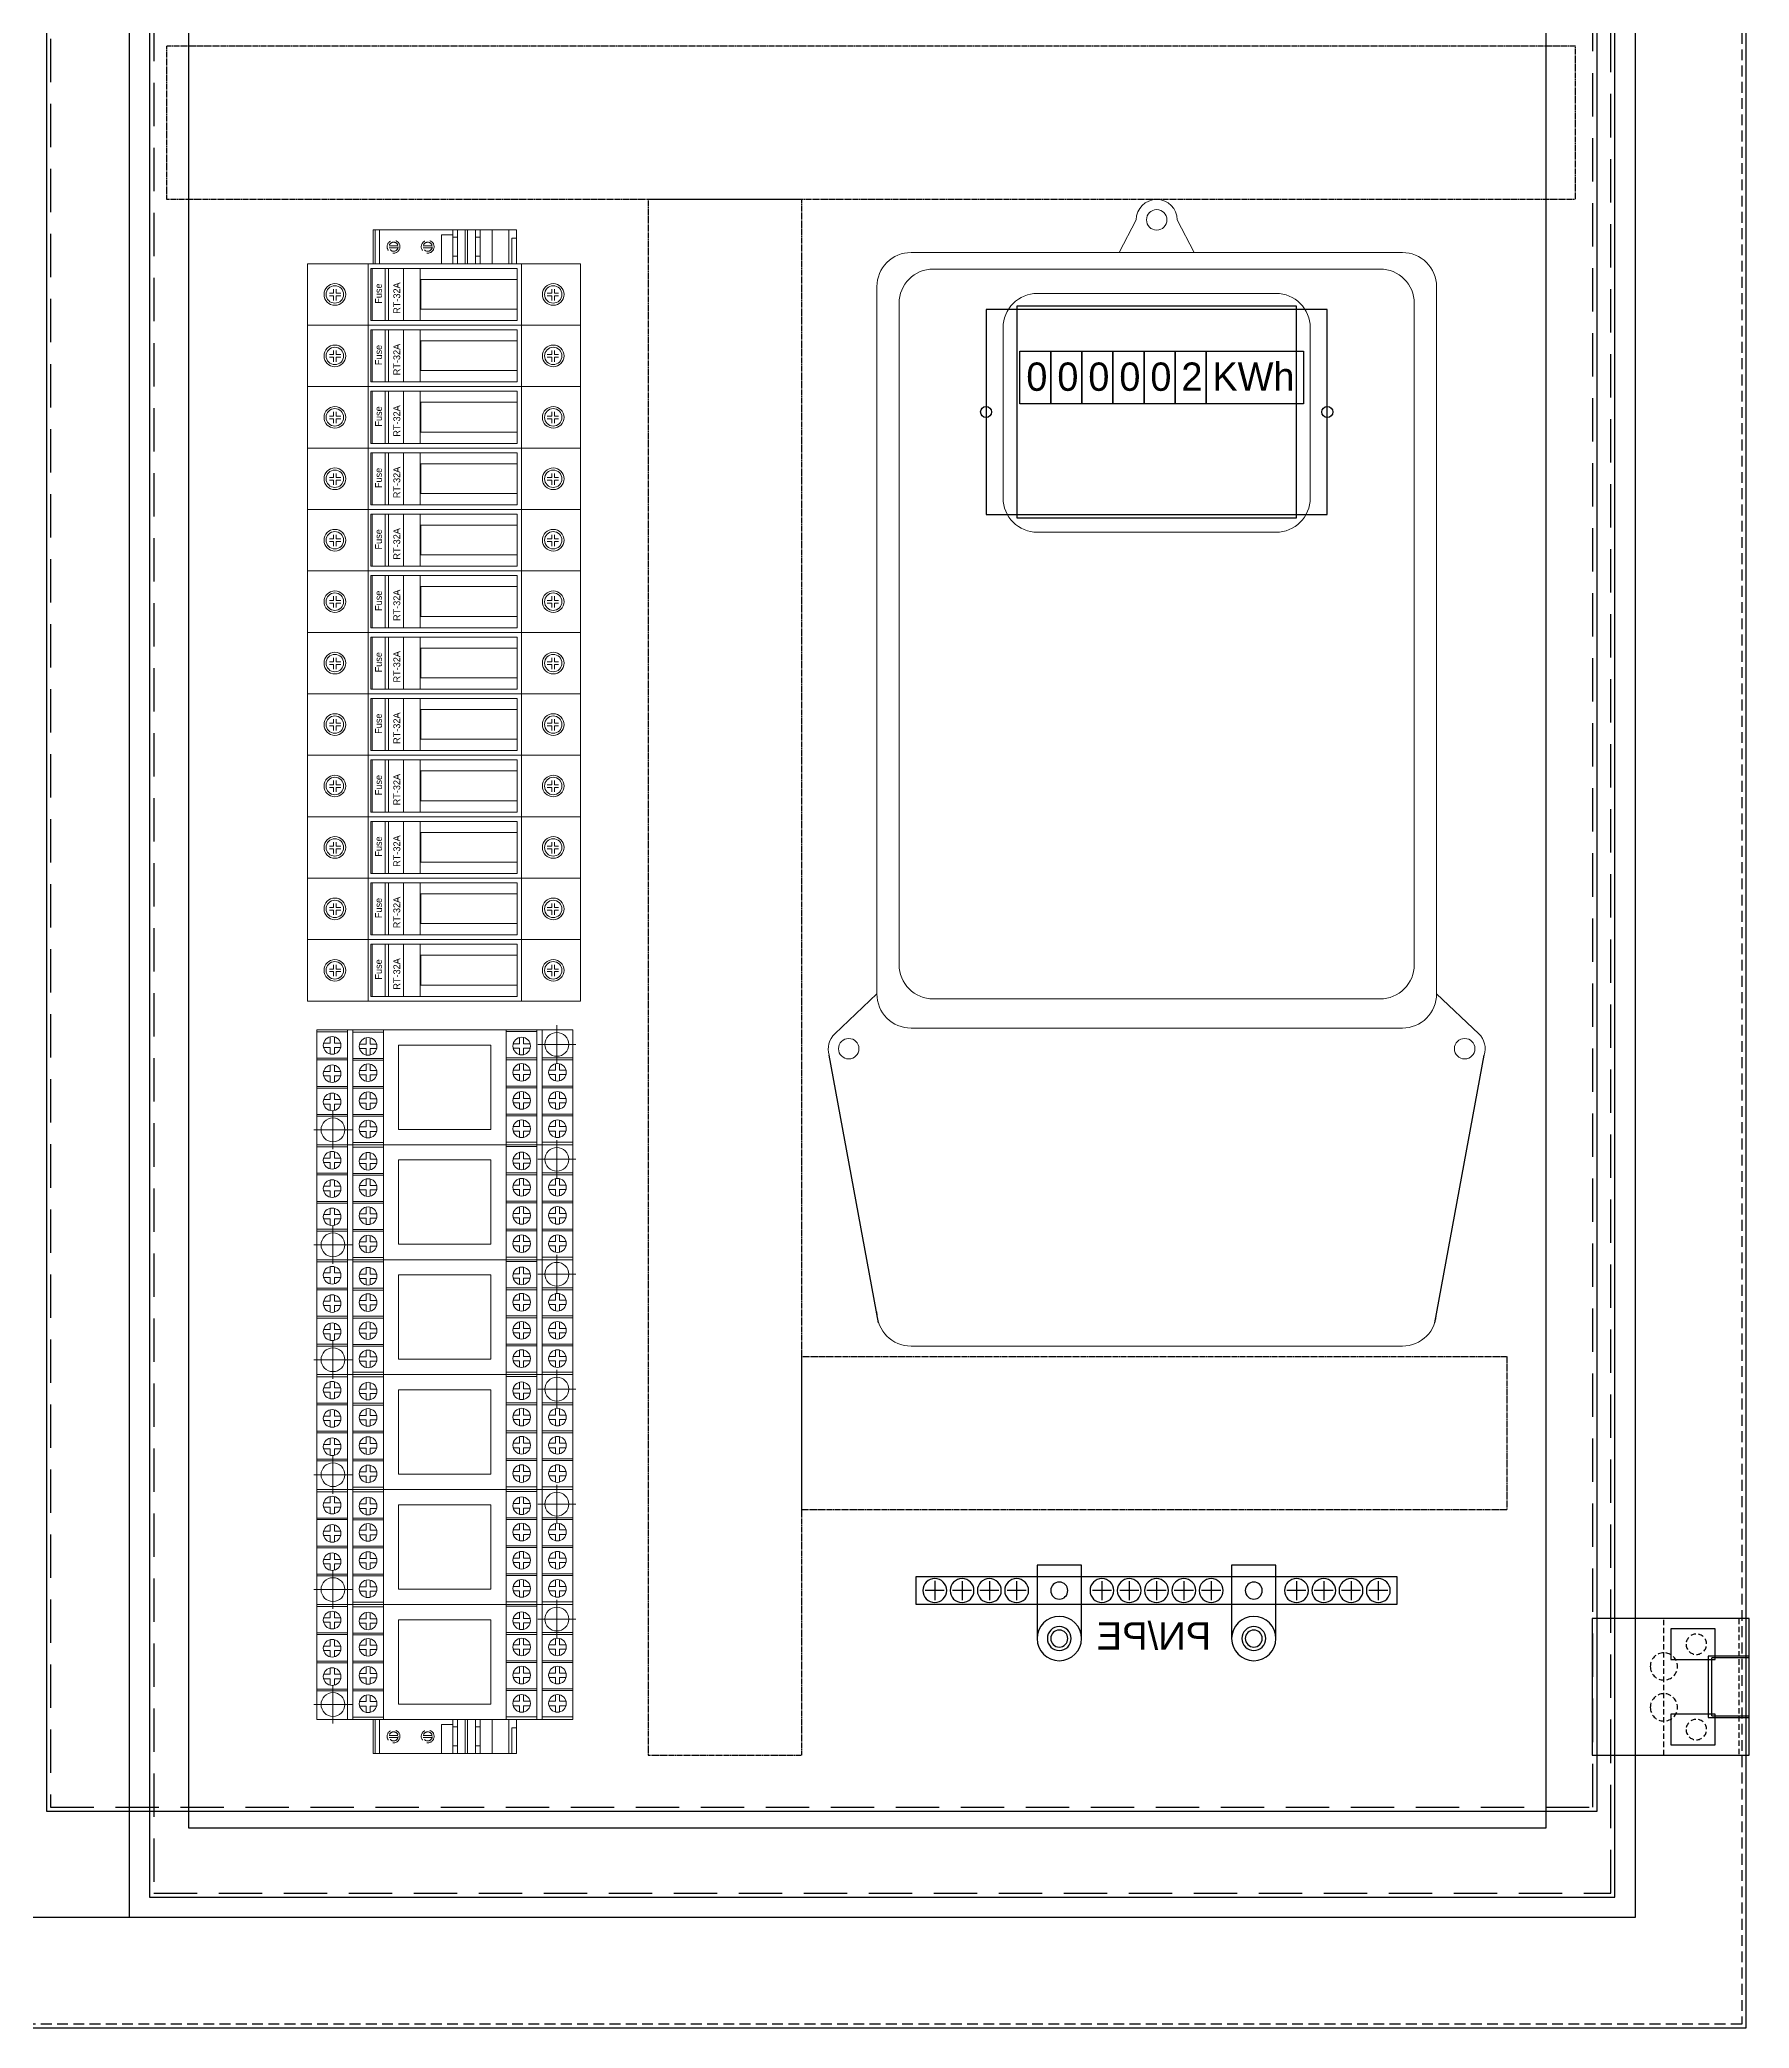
# Model space of a CAD drawing. Header units: millimetres. Extents: x 0 to 4227, y 0 to 2989.
# Drawn here: x 3172 to 3673, y 950 to 1533 of the extents above; entities that cross this region are included whole.
import ezdxf

# ---------------------------------------------------------------- set-up
doc = ezdxf.new("R2010")
doc.units = ezdxf.units.MM
for name, pattern in [('DASHED', [0.75, 0.5, -0.25]), ('HIDDEN2', [4.7625, 3.175, -1.5875]), ('HIDDENX2', [19.05, 12.7, -6.35])]:
    doc.linetypes.add(name, pattern=pattern)
for name, color, linetype in [('01', 7, 'HIDDEN2'), ('ASHADE', 7, 'Continuous'), ('E600_Gen', 4, 'Continuous'), ('INSIDE', 6, 'Continuous'), ('THIET BI', 2, 'Continuous'), ('Vo', 2, 'Continuous'), ('본체', 1, 'Continuous')]:
    doc.layers.add(name, color=color, linetype=linetype)
for name, color, linetype, lineweight in [('frame', 6, 'Continuous', 40), ('Nhat - Lien 2', 34, 'Continuous', 5), ('THAY', 9, 'Continuous', 13)]:
    doc.layers.add(name, color=color, linetype=linetype, lineweight=lineweight)
doc.styles.add('chuviet', font='arial.ttf')
doc.styles.add('iso-25', font='txt', dxfattribs={"height": 19})
doc.styles.add('VNT', font='vnt.shx', dxfattribs={"height": 3})

# ---------------------------------------------------------------- blocks, each defined once
blk = doc.blocks.new('HL044-1.3-C')
at = {"color": 1, "linetype": 'HIDDEN2', "ltscale": 0.5}
for p, q in [((-25, 40), (-25, 0)), ((-3, 0), (-3, 40))]:
    blk.add_line(p, q, dxfattribs=at)
at = {"color": 1}
for p, q in [((-12, 29), (0, 29)), ((-12, 11), (-12, 29)), ((-11, 28.5), (0, 28.5)), ((-11, 28.5), (-11, 11.5)), ((0, 11), (-12, 11)), ((0, 11.5), (-11, 11.5))]:
    blk.add_line(p, q, dxfattribs=at)
blk.add_lwpolyline([(-46, 40), (0, 40), (0, 0), (-46, 0)], close=True, dxfattribs=at)
at = {"color": 1, "linetype": 'HIDDEN2', "ltscale": 0.5}
for centre, radius in [((-15.5, 32.5), 3), ((-25, 26), 4), ((-25, 14), 4), ((-15.5, 7.5), 3)]:
    blk.add_circle(centre, radius, dxfattribs=at)
blk = doc.blocks.new('*U327')
at = {"layer": '01', "color": 6, "lineweight": 9}
blk.add_line((-10711.06, 39777.25), (-10711.06, 39819.25), dxfattribs=at)
at = {"layer": 'Nhat - Lien 2', "color": 6, "lineweight": 9}
for p, q in [((-10729.06, 39758.49), (-10729.06, 39838.49)), ((-10711.06, 39838.49), (-10729.06, 39838.49)), ((-10729.06, 39838.49), (-10729.06, 39758.49)), ((-10711.06, 39758.49), (-10711.06, 39838.49)), ((-10720.45, 39830.86), (-10721.79, 39830.86)), ((-10720.45, 39830.1), (-10721.79, 39830.1)), ((-10720.45, 39832.06), (-10720.45, 39830.86)), ((-10720.45, 39830.1), (-10720.45, 39828.76)), ((-10719.69, 39832.06), (-10719.69, 39830.86)), ((-10718.49, 39830.86), (-10719.69, 39830.86)), ((-10719.69, 39830.1), (-10719.69, 39828.76)), ((-10718.49, 39830.1), (-10719.69, 39830.1)), ((-10729.06, 39820.75), (-10711.06, 39820.75)), ((-10727.7, 39819.94), (-10712.43, 39819.94)), ((-10727.7, 39777.03), (-10727.7, 39819.94)), ((-10727.7, 39819.53), (-10712.43, 39819.53)), ((-10727.7, 39815.74), (-10727.7, 39817.61)), ((-10712.43, 39819.94), (-10712.43, 39777.03)), ((-10712.43, 39817.61), (-10712.43, 39815.74)), ((-10712.43, 39815.74), (-10727.7, 39815.74)), ((-10727.7, 39814.78), (-10712.43, 39814.78)), ((-10727.7, 39810.38), (-10712.43, 39810.38)), ((-10727.7, 39805.52), (-10712.43, 39805.52)), ((-10724.38, 39805.34), (-10715.65, 39805.34)), ((-10724.38, 39777.03), (-10724.38, 39805.34)), ((-10715.65, 39805.34), (-10715.65, 39777.03)), ((-10711.06, 39775.75), (-10729.06, 39775.75)), ((-10712.43, 39777.03), (-10727.7, 39777.03)), ((-10715.65, 39777.03), (-10724.38, 39777.03)), ((-10720.45, 39766.87), (-10721.79, 39766.87)), ((-10720.45, 39766.12), (-10721.79, 39766.12)), ((-10720.45, 39766.87), (-10720.45, 39768.22)), ((-10720.45, 39764.91), (-10720.45, 39766.12)), ((-10719.69, 39766.87), (-10719.69, 39768.22)), ((-10718.49, 39766.87), (-10719.69, 39766.87)), ((-10719.69, 39764.91), (-10719.69, 39766.12)), ((-10718.49, 39766.12), (-10719.69, 39766.12)), ((-10729.06, 39758.49), (-10711.06, 39758.49))]:
    blk.add_line(p, q, dxfattribs=at)
at = {"layer": 'Nhat - Lien 2', "color": 31, "lineweight": 9}
for p, q in [((-10729.06, 39820.75), (-10729.06, 39775.75)), ((-10729.06, 39775.75), (-10729.06, 39820.75)), ((-10711.06, 39820.75), (-10711.06, 39775.75))]:
    blk.add_line(p, q, dxfattribs=at)
at = {"layer": 'Nhat - Lien 2', "color": 6, "lineweight": 9}
for centre, radius in [((-10720.06, 39830.49), 3.17), ((-10720.06, 39830.49), 2.55), ((-10720.06, 39766.49), 3.17), ((-10720.06, 39766.49), 2.55)]:
    blk.add_circle(centre, radius, dxfattribs=at)
at = {"layer": 'frame', "color": 6, "lineweight": 9, "style": 'iso-25'}
for s, p in [('Fuse', (-10722.77, 39816.7)), ('RT-32A', (-10725.73, 39811.34))]:
    blk.add_text(s, height=2, dxfattribs=at).set_placement(p)
blk = doc.blocks.new('MFNN')
at = {"layer": '01', "color": 6, "linetype": 'Continuous', "lineweight": 9}
for p, q in [((-10647.65, 39819.27), (-10637.67, 39819.27)), ((-10647.65, 39819.27), (-10647.65, 39777.28)), ((-10647.65, 39818.71), (-10637.67, 39818.71)), ((-10647.65, 39817.44), (-10637.67, 39817.44)), ((-10637.67, 39819.27), (-10637.67, 39777.28)), ((-10647.65, 39799.29), (-10639.17, 39799.29)), ((-10639.17, 39799.29), (-10639.17, 39795.95)), ((-10647.65, 39795.95), (-10637.67, 39795.95)), ((-10647.65, 39794.61), (-10637.67, 39794.61)), ((-10645.43, 39794.61), (-10645.43, 39795.95)), ((-10639.86, 39794.61), (-10639.86, 39795.95)), ((-10647.65, 39792.34), (-10637.67, 39792.34)), ((-10647.65, 39791.62), (-10637.67, 39791.62)), ((-10647.65, 39789.25), (-10637.67, 39789.25)), ((-10647.65, 39787.91), (-10637.67, 39787.91)), ((-10645.43, 39789.25), (-10645.43, 39787.91)), ((-10639.86, 39789.25), (-10639.86, 39787.91)), ((-10647.65, 39784.4), (-10637.67, 39784.4)), ((-10647.65, 39779.53), (-10637.67, 39779.53)), ((-10647.65, 39778.62), (-10640.13, 39778.62)), ((-10637.67, 39777.28), (-10647.65, 39777.28)), ((-10640.13, 39777.28), (-10640.13, 39778.62))]:
    blk.add_line(p, q, dxfattribs=at)
at = {"layer": '01', "color": 4, "lineweight": 9}
for p, q in [((-10642.97, 39814.58), (-10642.96, 39812.03)), ((-10642.36, 39814.58), (-10642.35, 39812.03)), ((-10642.97, 39804.58), (-10642.96, 39802.03)), ((-10642.36, 39804.58), (-10642.35, 39802.03))]:
    blk.add_line(p, q, dxfattribs=at)
for centre, radius in [((-10642.65, 39813.3), 1.88), ((-10642.65, 39813.3), 1.34), ((-10642.65, 39803.3), 1.88), ((-10642.65, 39803.3), 1.34)]:
    blk.add_circle(centre, radius, dxfattribs=at)
blk = doc.blocks.new('Relay')
at = {"color": 7, "linetype": 'Continuous', "lineweight": 20}
for p, q in [((-5628.4, 13297.8), (-5637.7, 13297.8)), ((-5576.8, 13288.4), (-5628.4, 13288.4)), ((-5576.8, 13231.9), (-5576.8, 13288.4))]:
    blk.add_line(p, q, dxfattribs=at)
at = {"color": 6, "linetype": 'Continuous', "lineweight": 0}
blk.add_lwpolyline([(-5628.4, 13288.4), (-5576.8, 13288.4), (-5576.8, 13231.9), (-5628.4, 13231.9)], close=True, dxfattribs=at)
at = {"layer": 'INSIDE', "color": 9, "linetype": 'Continuous', "lineweight": 0}
for p, q in [((-5628.8, 13317), (-5628.8, 13340.4)), ((-5640.6, 13328.7), (-5617.1, 13328.7)), ((-5576.5, 13203.4), (-5576.5, 13180)), ((-5564.8, 13191.7), (-5588.2, 13191.7))]:
    blk.add_line(p, q, dxfattribs=at)
at = {"layer": 'INSIDE', "color": 6, "linetype": 'Continuous', "lineweight": 0}
for p, q in [((-5620.5, 13338.5), (-5620.5, 13319.7)), ((-5619.3, 13338.5), (-5619.3, 13319.7)), ((-5613, 13334.4), (-5613, 13330.3)), ((-5610.3, 13334.3), (-5610.3, 13330.3)), ((-5603.3, 13338.5), (-5603.3, 13319.7)), ((-5602.2, 13338.5), (-5602.2, 13319.7)), ((-5595.7, 13334.4), (-5595.7, 13330.3)), ((-5593, 13334.3), (-5593, 13330.3)), ((-5586.1, 13338.5), (-5586.1, 13319.7)), ((-5585.1, 13338.5), (-5585.1, 13319.7)), ((-5578.5, 13334.4), (-5578.5, 13330.3)), ((-5575.8, 13334.3), (-5575.8, 13330.3)), ((-5569, 13338.5), (-5569, 13319.7)), ((-5617, 13330.3), (-5613, 13330.3)), ((-5617, 13327.8), (-5613, 13327.8)), ((-5613, 13327.8), (-5613, 13323.9)), ((-5610.3, 13330.3), (-5606.5, 13330.3)), ((-5610.3, 13327.8), (-5606.5, 13327.8)), ((-5610.3, 13327.8), (-5610.3, 13323.9)), ((-5599.7, 13330.3), (-5595.7, 13330.3)), ((-5599.7, 13327.8), (-5595.7, 13327.8)), ((-5595.7, 13327.8), (-5595.7, 13323.9)), ((-5593, 13330.3), (-5589.2, 13330.3)), ((-5593, 13327.8), (-5593, 13323.9)), ((-5593, 13327.8), (-5589.2, 13327.8)), ((-5582.5, 13330.3), (-5578.5, 13330.3)), ((-5582.4, 13327.8), (-5578.5, 13327.8)), ((-5578.5, 13327.8), (-5578.5, 13323.9)), ((-5575.8, 13330.3), (-5571.9, 13330.3)), ((-5575.8, 13327.8), (-5575.8, 13323.9)), ((-5575.8, 13327.8), (-5572, 13327.8)), ((-5567.6, 13316.5), (-5637.9, 13316.5)), ((-5567.4, 13319.7), (-5637.7, 13319.7)), ((-5636.6, 13316.5), (-5636.6, 13297.8)), ((-5629.1, 13312.4), (-5629.1, 13308.3)), ((-5626.4, 13312.4), (-5626.4, 13308.3)), ((-5620.5, 13316.5), (-5620.5, 13297.8)), ((-5619.3, 13316.5), (-5619.3, 13297.8)), ((-5613, 13312.4), (-5613, 13308.3)), ((-5610.3, 13312.4), (-5610.3, 13308.3)), ((-5603.3, 13316.5), (-5603.3, 13297.8)), ((-5602.2, 13316.5), (-5602.2, 13297.8)), ((-5595.7, 13312.4), (-5595.7, 13308.3)), ((-5593, 13312.4), (-5593, 13308.3)), ((-5586.1, 13316.5), (-5586.1, 13297.8)), ((-5585.1, 13316.5), (-5585.1, 13297.8)), ((-5578.5, 13312.4), (-5578.5, 13308.3)), ((-5575.8, 13312.4), (-5575.8, 13308.3)), ((-5569, 13316.5), (-5567.6, 13316.5)), ((-5569, 13316.5), (-5569, 13297.8)), ((-5567.4, 13297.8), (-5637.7, 13297.8)), ((-5633.1, 13308.3), (-5629.1, 13308.3)), ((-5633.1, 13305.8), (-5629.1, 13305.8)), ((-5629.1, 13305.8), (-5629.1, 13301.9)), ((-5626.4, 13308.3), (-5622.6, 13308.3)), ((-5626.4, 13305.8), (-5626.4, 13301.9)), ((-5626.4, 13305.8), (-5622.6, 13305.8)), ((-5617, 13308.3), (-5613, 13308.3)), ((-5617, 13305.8), (-5613, 13305.8)), ((-5613, 13305.8), (-5613, 13301.9)), ((-5610.3, 13308.3), (-5606.5, 13308.3)), ((-5610.3, 13305.8), (-5606.5, 13305.8)), ((-5610.3, 13305.8), (-5610.3, 13301.9)), ((-5599.7, 13308.3), (-5595.7, 13308.3)), ((-5599.7, 13305.8), (-5595.7, 13305.8)), ((-5595.7, 13305.8), (-5595.7, 13301.9)), ((-5593, 13308.3), (-5589.2, 13308.3)), ((-5593, 13305.8), (-5593, 13301.9)), ((-5593, 13305.8), (-5589.2, 13305.8)), ((-5582.5, 13308.3), (-5578.5, 13308.3)), ((-5582.4, 13305.8), (-5578.5, 13305.8)), ((-5578.5, 13305.8), (-5578.5, 13301.9)), ((-5575.8, 13308.3), (-5571.9, 13308.3)), ((-5575.8, 13305.8), (-5575.8, 13301.9)), ((-5575.8, 13305.8), (-5572, 13305.8)), ((-5567.2, 13222.6), (-5637.5, 13222.6)), ((-5636.3, 13203.8), (-5636.3, 13222.6)), ((-5632.9, 13212), (-5628.9, 13212)), ((-5632.8, 13214.5), (-5628.9, 13214.5)), ((-5628.9, 13214.5), (-5628.9, 13218.4)), ((-5628.9, 13207.9), (-5628.9, 13212)), ((-5626.2, 13214.5), (-5626.2, 13218.4)), ((-5626.2, 13214.5), (-5622.4, 13214.5)), ((-5626.2, 13208), (-5626.2, 13212)), ((-5626.2, 13212), (-5622.4, 13212)), ((-5620.2, 13203.8), (-5620.2, 13222.6)), ((-5619.1, 13203.8), (-5619.1, 13222.6)), ((-5616.8, 13214.5), (-5612.8, 13214.5)), ((-5616.8, 13212), (-5612.8, 13212)), ((-5612.8, 13214.5), (-5612.8, 13218.4)), ((-5612.8, 13207.9), (-5612.8, 13212)), ((-5610.1, 13214.5), (-5610.1, 13218.4)), ((-5610.1, 13214.5), (-5606.3, 13214.5)), ((-5610.1, 13212), (-5606.3, 13212)), ((-5610.1, 13208), (-5610.1, 13212)), ((-5603.1, 13203.8), (-5603.1, 13222.6)), ((-5602, 13203.8), (-5602, 13222.6)), ((-5599.5, 13214.5), (-5595.5, 13214.5)), ((-5599.5, 13212), (-5595.5, 13212)), ((-5595.5, 13214.5), (-5595.5, 13218.4)), ((-5595.5, 13207.9), (-5595.5, 13212)), ((-5592.8, 13214.5), (-5592.8, 13218.4)), ((-5592.8, 13214.5), (-5589, 13214.5)), ((-5592.8, 13208), (-5592.8, 13212)), ((-5592.8, 13212), (-5589, 13212)), ((-5585.9, 13203.8), (-5585.9, 13222.6)), ((-5584.9, 13203.8), (-5584.9, 13222.6)), ((-5582.2, 13214.5), (-5578.3, 13214.5)), ((-5582.2, 13212), (-5578.3, 13212)), ((-5578.3, 13214.5), (-5578.3, 13218.4)), ((-5578.3, 13207.9), (-5578.3, 13212)), ((-5575.6, 13214.5), (-5575.6, 13218.4)), ((-5575.6, 13214.5), (-5571.8, 13214.5)), ((-5575.6, 13208), (-5575.6, 13212)), ((-5575.6, 13212), (-5571.7, 13212)), ((-5568.8, 13203.8), (-5568.8, 13222.6)), ((-5637.9, 13200.6), (-5567.6, 13200.6)), ((-5567.4, 13203.8), (-5637.7, 13203.8)), ((-5636.4, 13181.9), (-5636.4, 13200.6)), ((-5620.3, 13181.9), (-5620.3, 13200.6)), ((-5619.3, 13181.9), (-5619.3, 13200.6)), ((-5603.1, 13181.9), (-5603.1, 13200.6)), ((-5602, 13181.9), (-5602, 13200.6)), ((-5586, 13181.9), (-5586, 13200.6)), ((-5584.9, 13181.9), (-5584.9, 13200.6)), ((-5568.8, 13203.8), (-5567.4, 13203.8)), ((-5629.6, 13192.6), (-5633.4, 13192.6)), ((-5629.6, 13190), (-5633.4, 13190)), ((-5629.6, 13192.6), (-5629.6, 13196.4)), ((-5629.6, 13186), (-5629.6, 13190)), ((-5626.9, 13192.6), (-5626.9, 13196.5)), ((-5622.9, 13192.6), (-5626.9, 13192.6)), ((-5626.9, 13186), (-5626.9, 13190)), ((-5622.9, 13190), (-5626.9, 13190)), ((-5612.3, 13192.6), (-5616.1, 13192.6)), ((-5612.3, 13190), (-5616.1, 13190)), ((-5612.3, 13192.6), (-5612.3, 13196.4)), ((-5612.3, 13186), (-5612.3, 13190)), ((-5609.6, 13192.6), (-5609.6, 13196.5)), ((-5605.6, 13192.6), (-5609.6, 13192.6)), ((-5609.6, 13186), (-5609.6, 13190)), ((-5605.6, 13190), (-5609.6, 13190)), ((-5595, 13190), (-5598.9, 13190)), ((-5595, 13192.6), (-5598.8, 13192.6)), ((-5595, 13192.6), (-5595, 13196.4)), ((-5595, 13186), (-5595, 13190)), ((-5592.3, 13192.6), (-5592.3, 13196.5)), ((-5588.4, 13192.6), (-5592.3, 13192.6)), ((-5588.3, 13190), (-5592.3, 13190)), ((-5592.3, 13186), (-5592.3, 13190))]:
    blk.add_line(p, q, dxfattribs=at)
blk.add_lwpolyline([(-5637.7, 13181.9), (-5567.4, 13181.9), (-5567.4, 13338.5), (-5637.7, 13338.5)], close=True, dxfattribs=at)
for centre, radius in [((-5628.8, 13328.7), 7.28), ((-5611.7, 13329.1), 5.4), ((-5594.5, 13329.1), 5.4), ((-5577.2, 13329.1), 5.4), ((-5627.8, 13307.2), 5.4), ((-5611.7, 13307.2), 5.4), ((-5594.5, 13307.2), 5.4), ((-5577.2, 13307.2), 5.4), ((-5627.6, 13213.2), 5.4), ((-5611.5, 13213.2), 5.4), ((-5594.3, 13213.2), 5.4), ((-5577, 13213.2), 5.4), ((-5628.2, 13191.2), 5.4), ((-5610.9, 13191.2), 5.4), ((-5593.6, 13191.2), 5.4), ((-5576.5, 13191.7), 7.28)]:
    blk.add_circle(centre, radius, dxfattribs=at)
blk = doc.blocks.new('DFH')
blk.add_lwpolyline([(0, -62), (82, -62), (82, 0), (0, 0)], close=True)
for centre in [(-9, -31), (91, -31)]:
    blk.add_circle(centre, 1.6)
blk = doc.blocks.new('mekacongto')
at = {"layer": '본체', "color": 1}
blk.add_blockref('DFH', (57743.6, -3502.28), dxfattribs=at)
blk = doc.blocks.new('PN13')
at = {"layer": 'THIET BI', "color": 2, "linetype": 'Continuous', "ltscale": 0.5}
for p, q in [((41778.91, 2815.2), (41784.51, 2815.2)), ((41781.71, 2818), (41781.71, 2812.4)), ((41786.91, 2815.2), (41792.51, 2815.2)), ((41789.71, 2818), (41789.71, 2812.4)), ((41794.91, 2815.2), (41800.51, 2815.2)), ((41797.71, 2818), (41797.71, 2812.4)), ((41802.91, 2815.2), (41808.51, 2815.2)), ((41805.71, 2818), (41805.71, 2812.4)), ((41827.91, 2815.2), (41833.51, 2815.2)), ((41830.71, 2818), (41830.71, 2812.4)), ((41835.91, 2815.2), (41841.51, 2815.2)), ((41838.71, 2818), (41838.71, 2812.4)), ((41843.91, 2815.2), (41849.51, 2815.2)), ((41846.71, 2818), (41846.71, 2812.4)), ((41851.91, 2815.2), (41857.51, 2815.2)), ((41854.71, 2818), (41854.71, 2812.4)), ((41859.91, 2815.2), (41865.51, 2815.2)), ((41862.71, 2818), (41862.71, 2812.4)), ((41884.91, 2815.2), (41890.51, 2815.2)), ((41887.71, 2818), (41887.71, 2812.4)), ((41892.91, 2815.2), (41898.51, 2815.2)), ((41895.71, 2818), (41895.71, 2812.4)), ((41900.91, 2815.2), (41906.51, 2815.2)), ((41903.71, 2818), (41903.71, 2812.4)), ((41908.91, 2815.22), (41914.51, 2815.22)), ((41911.71, 2818.02), (41911.71, 2812.42))]:
    blk.add_line(p, q, dxfattribs=at)
at = {"layer": 'THIET BI', "color": 7, "linetype": 'Continuous', "ltscale": 0.5}
for points in [[(41811.71, 2801.15), (41811.71, 2822.65), (41824.71, 2822.65), (41824.71, 2801.15)], [(41868.71, 2801.15), (41868.71, 2822.65), (41881.71, 2822.65), (41881.71, 2801.15)]]:
    blk.add_lwpolyline(points, dxfattribs=at)
at = {"layer": 'THIET BI', "color": 1, "linetype": 'Continuous', "ltscale": 0.5}
blk.add_lwpolyline([(41776.21, 2819.2), (41917.21, 2819.2), (41917.21, 2811.2), (41776.21, 2811.2)], close=True, dxfattribs=at)
at = {"layer": 'THIET BI', "color": 7, "linetype": 'Continuous', "ltscale": 0.5}
for points in [[(41811.71, 2819.2), (41824.71, 2819.2), (41824.71, 2811.2), (41811.71, 2811.2)], [(41868.71, 2819.2), (41881.71, 2819.2), (41881.71, 2811.2), (41868.71, 2811.2)]]:
    blk.add_lwpolyline(points, close=True, dxfattribs=at)
for centre, radius in [((41781.71, 2815.2), 3.5), ((41789.71, 2815.2), 3.5), ((41797.71, 2815.2), 3.5), ((41805.71, 2815.2), 3.5), ((41818.21, 2815.2), 2.5), ((41830.71, 2815.2), 3.5), ((41838.71, 2815.2), 3.5), ((41846.71, 2815.2), 3.5), ((41854.71, 2815.2), 3.5), ((41862.71, 2815.2), 3.5), ((41875.21, 2815.2), 2.5), ((41887.71, 2815.2), 3.5), ((41895.71, 2815.2), 3.5), ((41903.71, 2815.2), 3.5), ((41911.71, 2815.22), 3.5), ((41818.21, 2801.15), 6.5), ((41818.21, 2801.15), 3.5), ((41818.21, 2801.15), 2.5), ((41875.21, 2801.15), 6.5), ((41875.21, 2801.15), 3.5), ((41875.21, 2801.15), 2.5)]:
    blk.add_circle(centre, radius, dxfattribs=at)
at = {"layer": 'THIET BI', "color": 7, "linetype": 'Continuous', "ltscale": 0.5, "style": 'chuviet'}
blk.add_text('PN/PE', height=8, dxfattribs=at).set_placement((41830.7, 2797.94))

msp = doc.modelspace()

# ---------------------------------------------------------------- linework, layer by layer
at = {"color": 7}
for points in [[(2671.62, 1750.18), (3671.62, 1750.18), (3671.62, 950.18), (2671.62, 950.18)], [(2704.02, 1717.78), (3639.22, 1717.78), (3639.22, 982.58), (2704.02, 982.58)]]:
    msp.add_lwpolyline(points, close=True, dxfattribs=at)
at = {"color": 7, "linetype": 'HIDDEN2'}
msp.add_lwpolyline([(2672.82, 1748.98), (3670.42, 1748.98), (3670.42, 951.38), (2672.82, 951.38)], close=True, dxfattribs=at)
at = {"ltscale": 3}
msp.add_lwpolyline([(3145.42, 1717.78), (3197.82, 1717.78), (3197.82, 982.58), (3145.42, 982.58)], close=True, dxfattribs=at)
at = {"color": 6}
msp.add_lwpolyline([(3633.22, 1711.78), (3203.82, 1711.78), (3203.82, 988.58), (3633.22, 988.58)], close=True, dxfattribs=at)
at = {"color": 6, "linetype": 'HIDDENX2'}
msp.add_lwpolyline([(3632.02, 1710.58), (3205.02, 1710.58), (3205.02, 989.78), (3632.02, 989.78)], close=True, dxfattribs=at)
at = {"color": 3, "ltscale": 3}
msp.add_lwpolyline([(3215.32, 1691.58), (3613.02, 1691.58), (3613.02, 1008.78), (3215.32, 1008.78)], close=True, dxfattribs=at)
at = {"color": 1}
msp.add_lwpolyline([(3628.02, 1686.58), (3173.62, 1686.58), (3173.62, 1013.78), (3628.02, 1013.78)], close=True, dxfattribs=at)
at = {"color": 1, "linetype": 'HIDDENX2'}
msp.add_lwpolyline([(3626.82, 1685.38), (3174.82, 1685.38), (3174.82, 1014.98), (3626.82, 1014.98)], close=True, dxfattribs=at)
at = {"color": 2}
for points in [[(3649.62, 1058.18), (3662.62, 1058.18), (3662.62, 1067.18), (3649.62, 1067.18)], [(3649.62, 1033.18), (3662.62, 1033.18), (3662.62, 1042.18), (3649.62, 1042.18)]]:
    msp.add_lwpolyline(points, close=True, dxfattribs=at)
at = {"layer": 'ASHADE'}
for p, q in [((3404.59, 1241.51), (3416.97, 1253.18)), ((3593.35, 1241.51), (3580.97, 1253.18)), ((3417.48, 1156.85), (3403.02, 1235.24)), ((3580.46, 1156.85), (3594.92, 1235.24))]:
    msp.add_line(p, q, dxfattribs=at)
for points in [[(3458.89, 1441.49), (3467.98, 1441.49), (3467.98, 1426.05), (3458.89, 1426.05)], [(3467.98, 1441.49), (3477.07, 1441.49), (3477.07, 1426.05), (3467.98, 1426.05)], [(3477.07, 1441.49), (3486.16, 1441.49), (3486.16, 1426.05), (3477.07, 1426.05)], [(3486.16, 1441.49), (3495.25, 1441.49), (3495.25, 1426.05), (3486.16, 1426.05)], [(3495.25, 1441.49), (3504.34, 1441.49), (3504.34, 1426.05), (3495.25, 1426.05)], [(3504.34, 1441.49), (3513.42, 1441.49), (3513.42, 1426.05), (3504.34, 1426.05)], [(3513.42, 1441.49), (3542.03, 1441.49), (3542.03, 1426.05), (3513.42, 1426.05)]]:
    msp.add_lwpolyline(points, close=True, dxfattribs=at)
at = {"layer": 'THAY'}
for p, q in [((3492.97, 1479.95), (3487.97, 1470.39)), ((3504.97, 1479.95), (3509.97, 1470.39)), ((3570.97, 1150.01), (3426.97, 1150.01))]:
    msp.add_line(p, q, dxfattribs=at)
for points in [[(3426.97, 1243.18), (3570.97, 1243.18, 0.414214), (3580.97, 1253.18), (3580.97, 1460.39, 0.414214), (3570.97, 1470.39), (3426.97, 1470.39, 0.414214), (3416.97, 1460.39), (3416.97, 1253.18, 0.414214)], [(3433.47, 1251.75), (3564.47, 1251.75, 0.414214), (3574.47, 1261.75), (3574.47, 1455.55, 0.414214), (3564.47, 1465.55), (3433.47, 1465.55, 0.414214), (3423.47, 1455.55), (3423.47, 1261.75, 0.414214)], [(3463.97, 1388.44), (3533.97, 1388.44, 0.414214), (3543.97, 1398.44), (3543.97, 1448.39, 0.414214), (3533.97, 1458.39), (3463.97, 1458.39, 0.414214), (3453.97, 1448.39), (3453.97, 1398.44, 0.414214)]]:
    msp.add_lwpolyline(points, format="xyb", close=True, dxfattribs=at)
for centre in [(3498.97, 1479.95), (3408.71, 1237.14), (3589.23, 1237.14)]:
    msp.add_circle(centre, 3, dxfattribs=at)
for centre, radius, start, end in [((3498.97, 1479.95), 6, 0, 180), ((3408.71, 1237.14), 6, 133.33423, 198.43419), ((3589.23, 1237.14), 6, 341.56581, 46.66577), ((3426.97, 1160.01), 10, 180, 270), ((3570.97, 1160.01), 10, 270, 0)]:
    msp.add_arc(centre, radius, start, end, dxfattribs=at)
at = {"layer": 'THIET BI', "color": 4, "linetype": 'DASHED', "ltscale": 0.5}
for points in [[(3621.62, 1530.95), (3621.62, 1485.95), (3208.9, 1485.95), (3208.9, 1530.95)], [(3349.94, 1030.21), (3394.94, 1030.21), (3394.94, 1485.95), (3349.94, 1485.95)], [(3601.62, 1147.01), (3601.62, 1102.01), (3394.94, 1102.01), (3394.94, 1147.01)]]:
    msp.add_lwpolyline(points, close=True, dxfattribs=at)
at = {"layer": 'Vo'}
msp.add_lwpolyline([(3448.97, 1393.67), (3548.97, 1393.67), (3548.97, 1453.67), (3448.97, 1453.67)], close=True, dxfattribs=at)

# ---------------------------------------------------------------- block references
at = {"rotation": 90}
for p in [(43088.6, 12178.16), (43088.6, 12160.16), (43088.6, 12142.16), (43088.6, 12124.16), (43088.6, 12106.16), (43088.6, 12088.16), (43088.6, 12070.16), (43088.6, 12052.16), (43088.6, 12034.16), (43088.6, 12016.16), (43088.6, 11998.16), (43088.6, 11980.16)]:
    msp.add_blockref('*U327', p, dxfattribs=at)
at = {"color": 7, "linetype": 'Continuous'}
msp.add_blockref('mekacongto', (-54285.63, 4956.95), dxfattribs=at)
at = {"color": 7, "linetype": 'Continuous', "xscale": 0.47886293409465, "yscale": 0.47886293409465, "zscale": 0.47886293409465, "rotation": 270}
for p in [(-3059.46, -1457.02), (-3059.46, -1490.69), (-3059.46, -1524.36), (-3059.46, -1558.03), (-3059.46, -1591.7), (-3059.46, -1625.37)]:
    msp.add_blockref('Relay', p, dxfattribs=at)
at = {"color": 7, "xscale": -1, "rotation": 180}
msp.add_blockref('HL044-1.3-C', (3672.62, 1070.18), dxfattribs=at)
at = {"layer": 'E600_Gen', "color": 3, "rotation": 90}
for p in [(43088.62, 12114.74), (43088.62, 11678.33)]:
    msp.add_blockref('MFNN', p, dxfattribs=at)
at = {"layer": 'THIET BI', "color": 7, "linetype": 'Continuous', "xscale": -1}
msp.add_blockref('PN13', (45345.63, -1736.81), dxfattribs=at)

# ---------------------------------------------------------------- texts
at = {"layer": 'INSIDE', "ltscale": 0.1, "style": 'VNT'}
for s, p in [('0', (3460.76, 1429.87)), ('0', (3469.85, 1429.87)), ('0', (3478.93, 1429.87)), ('0', (3488.02, 1429.87)), ('0', (3497.11, 1429.87)), ('2', (3506.2, 1429.87)), ('KWh', (3515.29, 1429.87))]:
    msp.add_text(s, height=8.3, dxfattribs=at).set_placement(p)

doc.saveas('drawing.dxf')
